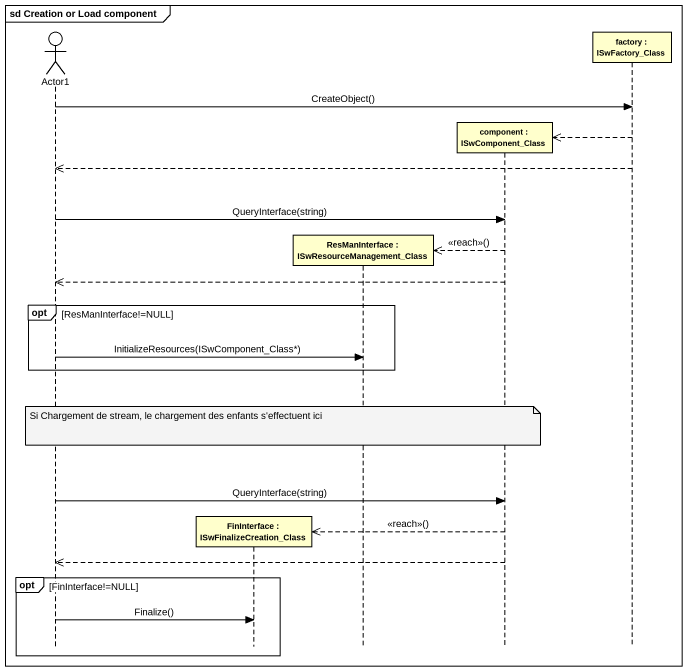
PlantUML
@startuml
mainframe sd Creation or Load component
hide footbox
actor Actor1
participant "FinInterface : ISwFinalizeCreation_Class" as FinInterface
participant "ResManInterface : ISwResourceManagement_Class" as ResManInterface
participant "component : ISwComponent_Class" as component_
participant "factory : ISwFactory_Class" as factory

Actor1 -> factory : CreateObject()
factory -->> component_ **
factory -->> Actor1
Actor1 -> component_ : QueryInterface(string)
component_ -->> ResManInterface ** : <<reach>>()
component_ -->> Actor1
opt ResManInterface!=NULL
  Actor1 -> ResManInterface : InitializeResources(ISwComponent_Class*)
end
note over FinInterface : Si Chargement de stream, le chargement des enfants s'effectuent ici
Actor1 -> component_ : QueryInterface(string)
component_ -->> FinInterface ** : <<reach>>()
component_ -->> Actor1
opt FinInterface!=NULL
  Actor1 -> FinInterface : Finalize()
end
@enduml
